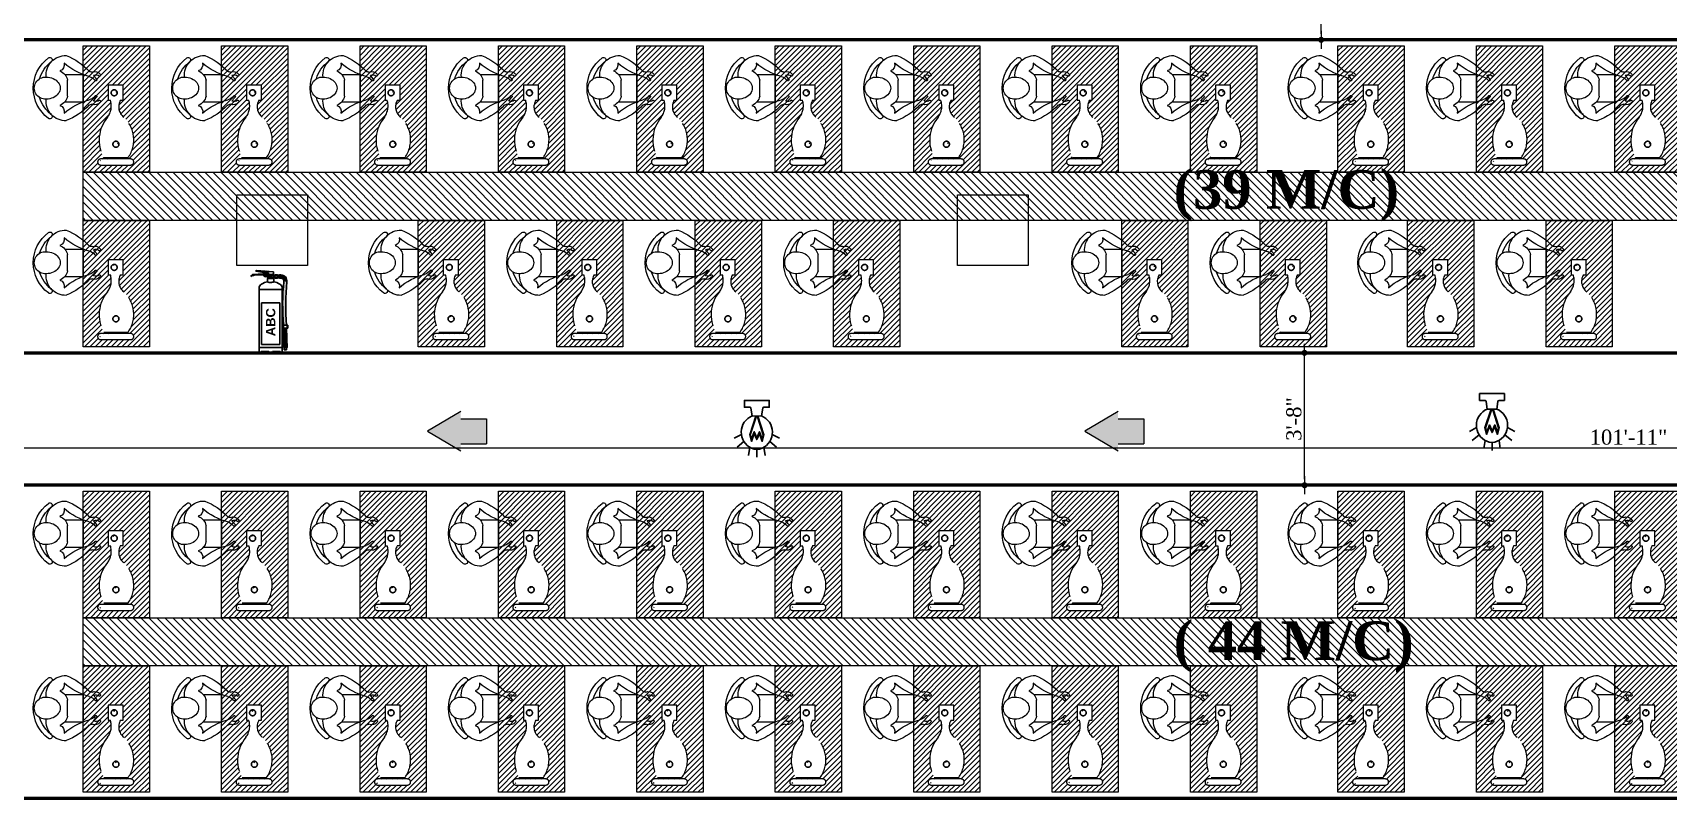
# Model space of a CAD drawing. Header units: inches. Extents: x -250485 to 735580, y -140410 to 288049.
# Drawn here: x 37189 to 37732, y 21250 to 21504 of the extents above; entities that cross this region are included whole.
import ezdxf

# ---------------------------------------------------------------- set-up
doc = ezdxf.new("R2010")
doc.units = ezdxf.units.IN
doc.header["$MEASUREMENT"] = 0
doc.header["$PDMODE"] = 35
doc.linetypes.add('ACAD_ISO02W100', pattern=[15, 12, -3])
doc.linetypes.add('DASHED', pattern=[0.75, 0.5, -0.25])
doc.layers.get('0').update_dxf_attribs({"lineweight": 0})
doc.layers.get('Defpoints').update_dxf_attribs({"lineweight": 0})
for name, color, linetype, lineweight in [('COLUMN-2', 102, 'Continuous', 0), ('Emergency Light', 251, 'Continuous', 15), ('evacuation plan', 162, 'Continuous', 13), ('FER', 11, 'ACAD_ISO02W100', 0), ('Layer1', 134, 'Continuous', 0), ('Machine', 222, 'Continuous', 0), ('MAN', 215, 'Continuous', 0), ('Road', 7, 'DASHED', 0), ('sheet', 7, 'Continuous', 15), ('Table', 244, 'Continuous', 0), ('wall', 7, 'Continuous', 0)]:
    doc.layers.add(name, color=color, linetype=linetype, lineweight=lineweight)
doc.layers.add('FIREACC', color=30, linetype='Continuous')
doc.layers.add('OUTSIDE', color=253, linetype='Continuous')
doc.styles.add('REG', font='times.ttf')
doc.styles.get("Standard").update_dxf_attribs({"font": 'arialbd.ttf', "height": 24})
doc.dimstyles.new('Dim-Pres', dxfattribs={"dimtxt": 5.5, "dimasz": 2, "dimexe": 1.5, "dimexo": 1.5, "dimgap": 1, "dimtad": 3, "dimdec": 0, "dimzin": 3, "dimdsep": 46, "dimlunit": 4, "dimtxsty": 'REG', "dimblk": 'point', "dimcen": 2, "dimclrd": 256, "dimclre": 256, "dimclrt": 7, "dimadec": 0, "dimazin": 0, "dimtfac": 0.75, "dimtdec": 0, "dimtmove": 1, "dimatfit": 3, "dimldrblk": 'point', "dimfxl": 0, "dimtolj": 1, "dimtzin": 0, "dimlwd": -1, "dimlwe": -1, "dimarcsym": 1})

# ---------------------------------------------------------------- blocks, each defined once
blk = doc.blocks.new('Z_MACH')
at = {"layer": 'FER'}
for points in [[(2.635598819775623, 8.976013348023118, -0.3807670118471236), (1.519595524458054, 14.63143317654339), (2.419751377858119, 14.63143317654339), (2.419751377858119, 19.59967319317456), (-2.58024862214188, 19.59967319317638), (-2.58024862214188, 14.59967319317456), (-1.830473658313167, 14.59967319317548, -0.2397909630943526), (-2.796096064032099, 8.976013348046761, 0.3111277403841698), (-4.076014254839719, -4.400326806825432), (4.07601425483881, -4.400326806823613, 0.3753429267155414)], [(-1.58024862214188, 17.09967319317548, -1), (0.4197513778581197, 17.09967319317548, -1)], [(1, 0, -1), (-1, 0, -1)], [(4.91975137785721, -4.900326806824523), (-5.080248622141879, -4.900326806824523, 1), (-5.080248622141879, -6.900326806824522), (4.919751377858119, -6.900326806824522, 1)]]:
    blk.add_lwpolyline(points, format="xyb", close=True, dxfattribs=at)
for centre in [(-0.5802486221418804, 17.09967319317548), (0, 0)]:
    blk.add_circle(centre, 1, dxfattribs=at)
blk = doc.blocks.new('A$C0A385B62')
at = {"layer": 'MAN'}
for p, q in [((12.80305191420848, 13.80214196451243), (5.246626955540705, 13.80214196451243)), ((5.246626955540705, 8.742395382917035), (5.246626955540705, 13.80214196451243)), ((12.80305191420848, 8.742395382917035), (12.80305191420848, 13.80214196451243)), ((6.784432283155183, 9.500194757591544), (11.265246586594, 9.500194757591544))]:
    blk.add_line(p, q, dxfattribs=at)
for centre, major_axis, ratio, start_param, end_param in [((6.291864998795062, 17.02653517760746), (1.330345823937488, -1.330345823937491), 0.9999999999977816, 3.011755567882602, 4.336791129735035), ((5.391966378050707, 18.34442382934912), (0.2134425236567027, 0.2134425236567026), 0.9999999999974256, -0.9903661476277168, 1.743844077507616), ((6.722268590692692, 17.28868438648033), (1.014736198392688, 1.014736198392687), 0.9999999999994011, 1.590736801762065, 2.798432656722235), ((12.65771249169847, 18.34442382934912), (0.2134425236567026, -0.2134425236567027), 0.9999999999974256, 1.397748576082175, 4.131958801217509), ((11.32741027905649, 17.28868438648033), (1.014736198392089, 1.014736198392089), 0.9999999999994885, -1.227636329928234, -0.0199404749671928), ((11.75781387095412, 17.02653517760746), (1.330345823936892, 1.33034582393689), 0.9999999999985387, -1.195198476144889, 0.1298370857076663), ((16.25948536622672, 2.738926605114556), (12.32887152460413, 12.32887152460411), 0.9999999999998435, 1.534760500018879, 1.981494527452173), ((-10.8353074302031, 19.75662907895139), (12.12609851486674, 12.12609851486672), 0.9999999999981142, -1.50016072850486, -1.035996806125609), ((3.521507891495275, 16.15331630651462), (0.7438983915993324, -0.7438983915993334), 0.999999999998362, 0.1201904508699337, 0.9031787789964641), ((3.039559556335007, 20.8822419551766), (3.420265618158865, 3.420265618158862), 0.9999999999710878, 4.442781796797042, 4.759624155095366), ((8.738014996295531, 14.61653963441176), (2.185140766254475, -2.18514076625448), 0.9999999999983836, 3.016096205032031, 3.635716174250643), ((6.683346309542682, 17.32390668227572), (0.2195165364007317, -0.2195165364007318), 0.9999999999550492, 6.040082380256673, 8.853084092341538), ((11.3663325602065, 17.32390668227572), (0.2195165364007318, 0.2195165364007317), 0.9999999999550492, 0.5716938684278416, 3.384695580512707), ((9.311663873453654, 14.61653963441176), (2.185140766254467, 2.185140766254466), 0.999999999996424, -0.4941235206615008, 0.1254964485580055), ((53.02784726960453, 68.45595026975613), (46.44218521651676, -46.44218521651679), 0.9999999991443549, 4.81195643080859, 4.835193538654237), ((28.88498629995229, 19.75662907895139), (12.12609851483914, 12.12609851483913), 0.9999999999973719, 2.606793132918306, 3.070957055299133), ((14.52817097825391, 16.15331630651462), (0.7438983915994333, 0.7438983915994326), 0.9999999999981568, 2.23841387459333, 3.021402202719569), ((1.823762386735323, 2.738926605114556), (12.32887152460242, 12.32887152460241), 0.9999999999992137, -0.4106982006575655, 0.0360358267760297), ((5.405420545281231, 8.934852985392807), (3.824465016098026, -3.824465016098032), 0.9999999999988436, 3.892703976422086, 5.607303683974293), ((7.560825747681518, 5.985419404034928), (2.545234036173748, 2.545234036173744), 0.9999999999964052, 1.002801220004055, 1.96460807070512), ((10.48885312206766, 5.985419404034928), (2.545234036164584, 2.545234036164582), 0.9999999999986894, -0.393811743911866, 0.5679951067929987), ((12.64425832446068, 8.934852985392807), (3.824465016096659, 3.824465016096656), 0.999999999998776, 3.823709888529261, 5.53207398434725), ((1.210265428893761, 4.563088716834045), (0.4857340215551655, -0.4857340215551659), 0.9999999999895796, 1.452985512981384, 4.552068611643997), ((9.063361561591591, 10.50550035794413), (6.477965783192783, -6.47796578319279), 0.9999999999952726, 4.573278415513708, 5.207423431160726), ((2.58651944003577, 6.861145151346589), (1.216868306365082, 1.21686830636508), 0.9999999999942101, -0.4917908428322868, 1.062111035292349), ((9.041623876484664, 3.602354411410942), (1.943723e-10, 3.839603214756363), 0.7931162535891396, 4.700072118899566, 7.865365617326588), ((9.02666349798892, 10.50551949737974), (6.477965783163669, -6.477965783163672), 0.9999999999950769, 5.787107780630661, 6.421252796283351), ((15.46315942971341, 6.861145151346589), (1.216868306364642, -1.216868306364644), 0.9999999999951636, 2.079481618297084, 3.63338349642168), ((16.87070936117016, 4.575413284820115), (0.4752786104991503, 0.4752786104991493), 0.9999999999965778, -1.432728837689081, 1.708863815900708), ((9.02666349798892, 10.50551949737974), (7.428523004162264, 7.428523004162253), 0.999999999999676, 3.004593134476285, 4.850456469487568), ((9.04147259880483, 3.328248395865101), (2.159226453879345, -2.159226453879349), 0.9999999999947417, 3.851468289501696, 7.142929779361948)]:
    blk.add_ellipse(centre, major_axis=major_axis, ratio=ratio, start_param=start_param, end_param=end_param, dxfattribs=at)
blk = doc.blocks.new('A$C75144F0B')
at = {"layer": 'Machine'}
h = blk.add_hatch(dxfattribs=at)
h.set_pattern_fill('ANSI31', scale=10, style=0)
h.set_pattern_definition([(45, (-249897.835708, 14135.27177869155), (-0.8838834764831842, 0.8838834764831844), [])])
h.paths.add_polyline_path([(-10.99996225777431, 41.9998558933512), (-10.99996225780341, 7.276000000000001e-12), (10.99996225777431, -7.276000000000001e-12), (10.99996225777431, 41.99985589334391)])
edge = h.paths.add_edge_path(flags=16)
edge.add_line((2.310356294392275, 28.90937547953535), (2.310356294392276, 23.94115250947612))
edge.add_line((2.310356294392276, 23.94115250947612), (1.410203529523911, 23.94115250947613))
edge.add_ellipse((5.143019113518594, 21.73994954412123), major_axis=(-3.064245965878247, 3.06424596587825), ratio=0.9999999999999996, start_angle=14.47258432045427, end_angle=97.8533147654493)
edge.add_ellipse((-4.4077995312534, 10.77337060669698), major_axis=(7.228978715013979, 7.228978715013976), ratio=0.9999999999999998, start_angle=279.9996067642371, end_angle=362.2926833374564, ccw=False)
edge.add_line((3.966613488556296, 4.909457826147889), (-4.185387050616043, 4.90945782614607))
edge.add_ellipse((6.162369177605172, 10.66871193945161), major_axis=(8.373919837815674, 8.37391983781567), ratio=0.9999999999999999, start_angle=94.96954621643971, end_angle=164.0990145078656, ccw=False)
edge.add_ellipse((-7.948604719648397, 22.0464157474947), major_axis=(-4.448357347748903, 4.448357347748906), ratio=0.9999999999999996, start_angle=188.288102217168, end_angle=242.2257346579422)
edge.add_line((-1.939854158769431, 23.90939263508016), (-2.689626550045633, 23.90939263507925))
edge.add_line((-2.689626550045633, 23.90939263507925), (-2.689626550045633, 28.90937547953717))
edge.add_line((-2.689626550045633, 28.90937547953717), (2.310356294392275, 28.90937547953535))
edge = h.paths.add_edge_path(flags=0)
edge.add_ellipse((-0.6896334122704694, 26.40938405730821), major_axis=(0.7071043550249762, 0.707104355024976), ratio=0.9999999999999992, start_angle=315, end_angle=494.9999999999999, ccw=False)
edge.add_ellipse((-0.6896334122704694, 26.40938405730821), major_axis=(-0.707104355024976, 0.7071043550249762), ratio=0.9999999999999988, start_angle=0, end_angle=360)
edge.add_ellipse((-0.6896334122704694, 26.40938405730821), major_axis=(0.7071043550249762, 0.707104355024976), ratio=0.9999999999999992, start_angle=135, end_angle=314.99999999999994, ccw=False)
edge.add_ellipse((-0.6896334122704694, 26.40938405730821), major_axis=(-0.707104355024976, 0.7071043550249762), ratio=0.9999999999999988, start_angle=0, end_angle=360)
edge.add_ellipse((-0.6896334122704694, 26.40938405730821), major_axis=(0.7071043550249762, 0.707104355024976), ratio=0.9999999999999992, start_angle=135, end_angle=314.99999999999994, ccw=False)
edge.add_ellipse((-0.6896334122704694, 26.40938405730821), major_axis=(-0.707104355024976, 0.7071043550249762), ratio=0.9999999999999988, start_angle=0, end_angle=360)
edge.add_ellipse((-0.6896334122704694, 26.40938405730821), major_axis=(0.7071043550249762, 0.707104355024976), ratio=0.9999999999999992, start_angle=135, end_angle=314.99999999999994, ccw=False)
edge.add_ellipse((-0.6896334122704694, 26.40938405730821), major_axis=(-0.707104355024976, 0.7071043550249762), ratio=0.9999999999999988, start_angle=0, end_angle=360)
edge.add_ellipse((-0.6896334122704694, 26.40938405730821), major_axis=(0.7071043550249762, 0.707104355024976), ratio=0.9999999999999992, start_angle=135, end_angle=314.99999999999994, ccw=False)
edge.add_ellipse((-0.6896334122704694, 26.40938405730821), major_axis=(-0.707104355024976, 0.7071043550249762), ratio=0.9999999999999988, start_angle=0, end_angle=360)
edge.add_ellipse((-0.6896334122704694, 26.40938405730821), major_axis=(0.7071043550249762, 0.707104355024976), ratio=0.9999999999999992, start_angle=135, end_angle=314.99999999999994, ccw=False)
edge.add_ellipse((-0.6896334122704694, 26.40938405730821), major_axis=(-0.707104355024976, 0.7071043550249762), ratio=0.9999999999999988, start_angle=0, end_angle=360)
edge.add_ellipse((-0.6896334122704694, 26.40938405730821), major_axis=(0.7071043550249762, 0.707104355024976), ratio=0.9999999999999992, start_angle=315, end_angle=494.9999999999999, ccw=False)
edge.add_ellipse((-0.6896334122704694, 26.40938405730821), major_axis=(-0.707104355024976, 0.7071043550249762), ratio=0.9999999999999988, start_angle=0, end_angle=360)
edge.add_ellipse((-0.6896334122704694, 26.40938405730821), major_axis=(0.7071043550249762, 0.707104355024976), ratio=0.9999999999999992, start_angle=315, end_angle=494.9999999999999, ccw=False)
edge.add_ellipse((-0.6896334122704694, 26.40938405730821), major_axis=(-0.707104355024976, 0.7071043550249762), ratio=0.9999999999999988, start_angle=0, end_angle=360)
edge.add_ellipse((-0.6896334122704694, 26.40938405730821), major_axis=(0.7071043550249762, 0.707104355024976), ratio=0.9999999999999992, start_angle=315, end_angle=494.9999999999999, ccw=False)
edge.add_ellipse((-0.6896334122704694, 26.40938405730821), major_axis=(-0.707104355024976, 0.7071043550249762), ratio=0.9999999999999988, start_angle=0, end_angle=360)
edge.add_ellipse((-0.6896334122704694, 26.40938405730821), major_axis=(0.7071043550249762, 0.707104355024976), ratio=0.9999999999999992, start_angle=315, end_angle=494.9999999999999, ccw=False)
edge.add_ellipse((-0.6896334122704694, 26.40938405730821), major_axis=(-0.707104355024976, 0.7071043550249762), ratio=0.9999999999999988, start_angle=0, end_angle=360)
edge.add_ellipse((-0.6896334122704694, 26.40938405730821), major_axis=(0.7071043550249762, 0.707104355024976), ratio=0.9999999999999992, start_angle=315, end_angle=494.9999999999999, ccw=False)
edge.add_ellipse((-0.6896334122704694, 26.40938405730821), major_axis=(-0.707104355024976, 0.7071043550249762), ratio=0.9999999999999988, start_angle=0, end_angle=360)
edge = h.paths.add_edge_path(flags=0)
edge.add_ellipse((-0.1093867810268421, 9.309769534971565), major_axis=(0.7071043550249762, 0.707104355024976), ratio=0.9999999999999992, start_angle=315, end_angle=494.9999999999999, ccw=False)
edge.add_ellipse((-0.1093867810268421, 9.309769534971565), major_axis=(-0.707104355024976, 0.7071043550249762), ratio=0.9999999999999988, start_angle=0, end_angle=360)
edge.add_ellipse((-0.1093867810268421, 9.309769534971565), major_axis=(0.7071043550249762, 0.707104355024976), ratio=0.9999999999999992, start_angle=135, end_angle=314.99999999999994, ccw=False)
edge.add_ellipse((-0.1093867810268421, 9.309769534971565), major_axis=(-0.707104355024976, 0.7071043550249762), ratio=0.9999999999999988, start_angle=0, end_angle=360)
edge.add_ellipse((-0.1093867810268421, 9.309769534971565), major_axis=(0.7071043550249762, 0.707104355024976), ratio=0.9999999999999992, start_angle=135, end_angle=314.99999999999994, ccw=False)
edge.add_ellipse((-0.1093867810268421, 9.309769534971565), major_axis=(-0.707104355024976, 0.7071043550249762), ratio=0.9999999999999988, start_angle=0, end_angle=360)
edge.add_ellipse((-0.1093867810268421, 9.309769534971565), major_axis=(0.7071043550249762, 0.707104355024976), ratio=0.9999999999999992, start_angle=135, end_angle=314.99999999999994, ccw=False)
edge.add_ellipse((-0.1093867810268421, 9.309769534971565), major_axis=(-0.707104355024976, 0.7071043550249762), ratio=0.9999999999999988, start_angle=0, end_angle=360)
edge.add_ellipse((-0.1093867810268421, 9.309769534971565), major_axis=(0.7071043550249762, 0.707104355024976), ratio=0.9999999999999992, start_angle=135, end_angle=314.99999999999994, ccw=False)
edge.add_ellipse((-0.1093867810268421, 9.309769534971565), major_axis=(-0.707104355024976, 0.7071043550249762), ratio=0.9999999999999988, start_angle=0, end_angle=360)
edge.add_ellipse((-0.1093867810268421, 9.309769534971565), major_axis=(0.7071043550249762, 0.707104355024976), ratio=0.9999999999999992, start_angle=135, end_angle=314.99999999999994, ccw=False)
edge.add_ellipse((-0.1093867810268421, 9.309769534971565), major_axis=(-0.707104355024976, 0.7071043550249762), ratio=0.9999999999999988, start_angle=0, end_angle=360)
edge.add_ellipse((-0.1093867810268421, 9.309769534971565), major_axis=(0.7071043550249762, 0.707104355024976), ratio=0.9999999999999992, start_angle=315, end_angle=494.9999999999999, ccw=False)
edge.add_ellipse((-0.1093867810268421, 9.309769534971565), major_axis=(-0.707104355024976, 0.7071043550249762), ratio=0.9999999999999988, start_angle=0, end_angle=360)
edge.add_ellipse((-0.1093867810268421, 9.309769534971565), major_axis=(0.7071043550249762, 0.707104355024976), ratio=0.9999999999999992, start_angle=315, end_angle=494.9999999999999, ccw=False)
edge.add_ellipse((-0.1093867810268421, 9.309769534971565), major_axis=(-0.707104355024976, 0.7071043550249762), ratio=0.9999999999999988, start_angle=0, end_angle=360)
edge.add_ellipse((-0.1093867810268421, 9.309769534971565), major_axis=(0.7071043550249762, 0.707104355024976), ratio=0.9999999999999992, start_angle=315, end_angle=494.9999999999999, ccw=False)
edge.add_ellipse((-0.1093867810268421, 9.309769534971565), major_axis=(-0.707104355024976, 0.7071043550249762), ratio=0.9999999999999988, start_angle=0, end_angle=360)
edge.add_ellipse((-0.1093867810268421, 9.309769534971565), major_axis=(0.7071043550249762, 0.707104355024976), ratio=0.9999999999999992, start_angle=315, end_angle=494.9999999999999, ccw=False)
edge.add_ellipse((-0.1093867810268421, 9.309769534971565), major_axis=(-0.707104355024976, 0.7071043550249762), ratio=0.9999999999999988, start_angle=0, end_angle=360)
edge.add_ellipse((-0.1093867810268421, 9.309769534971565), major_axis=(0.7071043550249762, 0.707104355024976), ratio=0.9999999999999992, start_angle=315, end_angle=494.9999999999999, ccw=False)
edge.add_ellipse((-0.1093867810268421, 9.309769534971565), major_axis=(-0.707104355024976, 0.7071043550249762), ratio=0.9999999999999988, start_angle=0, end_angle=360)
edge = h.paths.add_edge_path(flags=16)
edge.add_ellipse((4.810347716610776, 3.409462972810154), major_axis=(0.707104355024976, 0.7071043550249759), ratio=0.9999999999999998, start_angle=225.0000000000261, end_angle=405.00000000002603, ccw=False)
edge.add_line((4.810347716604446, 2.409466403918926), (-5.555642120173567, 2.409466403918941))
edge.add_ellipse((-5.189617972264586, 3.409462972810154), major_axis=(-0.707104355024976, 0.7071043550249762), ratio=0.9999999999999988, start_angle=-45.000000000000114, end_angle=135, ccw=False)
edge.add_line((-5.189617972257788, 4.409459541701377), (5.176371864519468, 4.409459541701373))
at = {"layer": 'Machine', "color": 7}
blk.add_lwpolyline([(10.99996225777431, -7.276000000000001e-12), (-10.99996225780341, 7.276000000000001e-12), (-10.99996225777431, 41.9998558933512), (10.99996225777431, 41.99985589334391)], close=True, dxfattribs=at)
at = {"layer": 'FER', "color": 7, "xscale": 0.9999965688875818, "yscale": 0.9999965688912196, "zscale": 0.9999965688893389}
blk.add_blockref('Z_MACH', (-0.1093867810268421, 9.309769534971565), dxfattribs=at)
at = {"layer": 'wall', "color": 7, "xscale": -1.199999999999999, "yscale": 1.199999999999999, "zscale": 1.199999999999999, "rotation": 270}
blk.add_blockref('A$C0A385B62', (-27.5625326151785, 17.10684351189957), dxfattribs=at)
blk = doc.blocks.new('hfev')
at = {"layer": 'evacuation plan'}
h = blk.add_hatch(color=60, dxfattribs=at)
h.dxf.hatch_style = 1
h.paths.add_polyline_path([(40299.06013279775, 13041.13714451433), (40287.1843532685, 13021.1588123658), (40310.935912327, 13021.1588123658)])
h.paths.add_polyline_path([(40306.54383744636, 13021.1588123658), (40291.57642814914, 13021.1588123658), (40291.57642814914, 13005.53081568079), (40306.54383744636, 13005.53081568079)])
at = {"layer": 'evacuation plan', "color": 9, "true_color": 0xafd9aa}
for p, q in [((40287.1843532685, 13021.1588123658), (40299.06013279775, 13041.13714451433)), ((40299.06013279775, 13041.13714451433), (40310.935912327, 13021.1588123658)), ((40291.57642814914, 13021.1588123658), (40291.57642814914, 13005.53081568079)), ((40306.54383744636, 13021.1588123658), (40306.54383744636, 13005.53081568079)), ((40291.57642814914, 13005.53081568079), (40306.54383744636, 13005.53081568079))]:
    blk.add_line(p, q, dxfattribs=at)
blk = doc.blocks.new('A$C16DB04AD')
at = {"layer": 'Emergency Light', "color": 154, "lineweight": 30}
for p, q in [((-6.537825528983376, -14.3932823043433), (-9.586205916086328, -15.97797261748929)), ((-5.430884954985231, -17.39914926863275), (-8.325307155027986, -19.7678718053503)), ((-2.947855078673456, -19.77826723671751), (-3.460393636632944, -23.21708098362433)), ((-2.91038304567337e-11, -20.70360844238894), (-2.91038304567337e-11, -24)), ((2.9478550786298, -19.77826723671751), (3.460393636589288, -23.21708098362433)), ((5.430884954927024, -17.39914926863275), (8.32530715498433, -19.7678718053503)), ((6.53782552893972, -14.3932823043433), (9.58620591602812, -15.97797261748929))]:
    blk.add_line(p, q, dxfattribs=at)
blk.add_lwpolyline([(-1.99680266190262, -6.567560826137196), (-2.489697232274921, -3.279178763215896, 0.3712780056704896), (-2.944603238065611, -2.887376694125123), (-5.249217542688712, -2.887376694125123), (-5.249217542688712, 0), (5.249217542688712, 0), (5.249217542688712, -2.887376694125123), (2.944603238065611, -2.887376694125123, 0.3712780056704896), (2.489697232274921, -3.279178763215896), (1.99680266190262, -6.567560826137196)], format="xyb", dxfattribs=at)
at = {"layer": 'Emergency Light', "color": 1, "lineweight": 30}
blk.add_lwpolyline([(-0.4329040910961339, -6.573705076996703), (-3.010552231469774, -14.48153607931454), (-2.28318827264593, -17.27446631714702), (-1.096346872873255, -13.9076215242967), (0, -16.50271311466349), (1.096346872873255, -13.9076215242967), (2.283188272660482, -17.27446631714702), (3.010552231469774, -14.48153607931454), (0.4273372012394248, -6.573705076996703)], dxfattribs=at)
at = {"layer": 'Emergency Light', "color": 154, "lineweight": 30}
blk.add_lwpolyline([(-2.021739374991739, -6.577722929127049), (1.99680266190262, -6.567560826137196)], dxfattribs=at)
at = {"layer": 'Emergency Light', "color": 1, "lineweight": 30}
blk.add_lwpolyline([(0.4273372012394248, -7.282025628781412, 0.6903614861504281), (-0.4329040910961339, -7.282025628781412), (-2.747414040059084, -14.4957025636686), (-2.247088542950223, -16.41685110662365), (-1.117494048405206, -13.21240496687824), (0, -15.85755266516935), (1.117494048405206, -13.21240496687824), (2.247088542950223, -16.41685110662365), (2.747414040073636, -14.4957025636686), (0.4273372012394248, -7.282025628781412)], format="xyb", dxfattribs=at)
at = {"layer": 'Emergency Light', "color": 154, "lineweight": 30}
for centre, radius, start, end in [((0.7757337109651417, -13.40674541570479), 7.379797001880024, 112.0671366794404, 245.9766584055333), ((-0.7757337109651417, -13.40674541570479), 7.379797001880024, 294.0233415944667, 67.93286331978692), ((-2.91038304567337e-11, -15.96131014602724), 4.742298296318141, 241.9689034068913, 298.0310965931087)]:
    blk.add_arc(centre, radius, start, end, dxfattribs=at)
blk = doc.blocks.new('*U196')
at = {"layer": 'OUTSIDE', "linetype": 'Continuous'}
for points in [[(-100.1206953372707, 481.7628959296997), (-104.2268043597201, 460.2083003522725), (-78.87537294127681, 477.6231871184652)], [(-78.87537294127681, 477.6231871184652), (-104.2268043597201, 460.2083003522725), (-84.3459288340114, 462.3879306721428)], [(-84.3459288340114, 462.3879306721428), (-104.2268043597201, 460.2083003522725), (-76.57034182775351, 321.2396900399291)], [(-104.2268043597201, 460.2083003522725), (-96.56989949402782, 320.1477179046095), (-76.57034182775351, 321.2396900399291)], [(-85.32244999257654, 497.9639038159056), (-100.1206953372707, 481.7628959296997), (-46.58240458666305, 485.7524235246261)], [(-46.58240458666305, 485.7524235246261), (-100.1206953372707, 481.7628959296997), (-63.99665396971764, 484.0000000000001)], [(-63.99665396971764, 484.0000000000001), (-100.1206953372707, 481.7628959296997), (-78.87537294127681, 477.6231871184652)], [(-64.2268043597207, 504.0000000000002), (-85.32244999257654, 497.9639038159056), (-52.38917803358263, 503.4320951673892)], [(-52.38917803358263, 503.4320951673892), (-85.32244999257654, 497.9639038159056), (-46.5824045866631, 502.2475764753741)], [(-43.17033814828281, 502.2475764753741), (-85.32244999257654, 497.9639038159056), (-43.17033814828284, 485.7524235246261)], [(-85.32244999257654, 497.9639038159056), (-43.17033814828281, 502.2475764753741), (-46.5824045866631, 502.2475764753741)], [(-85.32244999257654, 497.9639038159056), (-46.58240458666305, 485.7524235246261), (-43.17033814828284, 485.7524235246261)], [(-52.38917803358263, 503.4320951673892), (-58.28826156381679, 504.0000000000002), (-64.2268043597207, 504.0000000000002)], [(-46.58240458666305, 485.7524235246261), (-63.99665396971764, 484.0000000000001), (-52.38917803358237, 484.5679048326111)], [(-52.38917803358237, 484.5679048326111), (-63.99665396971764, 484.0000000000001), (-58.28826156381629, 484.0000000000001)], [(-96.56989949402782, 320.1477179046095), (-102.4190117199102, 179.9999999999999), (-82.45553887509163, 180.0000000000001)], [(-76.57034182775351, 321.2396900399291), (-96.56989949402782, 320.1477179046095), (-82.45553887509163, 180.0000000000001)], [(-102.8155253513701, 110.9931713836371), (-104.2268043597216, 61.99999999999989), (-84.21464371495358, 61.9999999999996)], [(-82.00619228560907, 159.9999999999999), (-102.8155253513701, 110.9931713836371), (-82.81042058501453, 110.993239492646)], [(-102.0072558220318, 160.0000000000015), (-102.8155253513701, 110.9931713836371), (-82.00619228560907, 159.9999999999999)], [(-82.81042058501453, 110.993239492646), (-102.8155253513701, 110.9931713836371), (-84.21464371495358, 61.9999999999996)]]:
    blk.add_solid(points, dxfattribs=at)
blk = doc.blocks.new('*U195')
at = {"layer": 'OUTSIDE', "linetype": 'Continuous'}
for points in [[(-0.01933780452461054, 488.2986923115643), (-0.6676855718015552, 487.22540144927), (0.8515238589932892, 485.5167181619744)], [(-0.6676855718015552, 487.22540144927), (-0.2930877463059368, 486.0287458716072), (0.8515238589932892, 485.5167181619744)], [(0.3705905884929734, 499.8847790795911), (-0.01933780452461054, 488.2986923115643), (0.8515238589932892, 485.5167181619744)], [(0.8016827369949056, 499.8863108925835), (0.3705905884929734, 499.8847790795911), (0.8515238589932892, 485.5167181619744)], [(0.8515238589933176, 499.8864879945756), (0.8016827369949056, 499.8863108925835), (0.8515238589932892, 485.5167181619744)], [(1.232774885496724, 499.887842705576), (0.8515238589932892, 499.8864879945755), (1.705030789482493, 488.3048195635341)], [(0.8515238589932892, 499.8864879945755), (0.8515238589932893, 485.5167181619744), (1.705030789482493, 488.3048195635341)], [(1.705030789482493, 488.3048195635341), (0.8515238589932893, 485.5167181619744), (2.361092402477108, 487.2353573389602)], [(2.361092402477108, 487.2353573389602), (0.8515238589932893, 485.5167181619744), (1.993833588939787, 486.0356543533363)]]:
    blk.add_solid(points, dxfattribs=at)
blk = doc.blocks.new('ABC')
at = {"layer": 'FIREACC', "color": 11}
for p, q in [((-39154.19204668295, 31706.62705909893), (-39205.39162367093, 31703.89894118438)), ((-39153.33766387971, 31701.06069362111), (-39199.99731500426, 31699.52258059529)), ((-39151.59330838572, 31714.07389078449), (-39192.83654238311, 31719.86328388503)), ((-39100.52578184658, 31717.15782071524), (-39188.55683564542, 31723.56248788581)), ((-39133.80194438846, 31707.71352517192), (-39153.75372855439, 31706.65041443913)), ((-39127.25061941716, 31701.92064053296), (-39152.87694111628, 31701.07588112609)), ((-39135.74667292433, 31711.84946769456), (-39151.10331809489, 31714.00510989283)), ((-39133.68662152249, 31709.2986182217), (-39133.90656208075, 31706.27557290161)), ((-39099.49999776351, 31681.99999923831), (-39131.49999776351, 31681.99999923831)), ((-39131.49999776351, 31681.99999923831), (-39131.49999776351, 31665.99999923831)), ((-39126.79038690428, 31703.95205118143), (-39131.38394007014, 31703.70488870714)), ((-39100.2999977635, 31685.19999923831), (-39130.69999776351, 31685.19999923831)), ((-39130.69999776351, 31683.59999923831), (-39130.69999776351, 31681.99999923831)), ((-39100.2999977635, 31683.59999923831), (-39130.69999776351, 31683.59999923831)), ((-39129.36409206852, 31697.77945797917), (-39129.36409206853, 31701.19999923831)), ((-39129.36409206853, 31701.19999923831), (-39127.49562114671, 31701.19999923831)), ((-39129.36409206851, 31685.19999923829), (-39129.36409206852, 31697.07160677174)), ((-39127.03093799377, 31701.19999923831), (-39101.63590345851, 31701.19999923831)), ((-39105.90631603972, 31702.62424525912), (-39126.78989665373, 31701.93582803794)), ((-39105.9199006103, 31705.07501653001), (-39126.3459453066, 31703.97596497561)), ((-39106.03591806874, 31703.4803764256), (-39105.9199006103, 31705.07501653001)), ((-39102.22970825036, 31701.23949925229), (-39101.80010336092, 31707.14434491057)), ((-39100.52578184658, 31717.15782071524), (-39101.6867873204, 31701.19999923831)), ((-39101.63590345851, 31685.19999923831), (-39101.63590345851, 31701.19999923831)), ((-39100.2999977635, 31683.59999923831), (-39100.2999977635, 31681.99999923831)), ((-39099.49999776351, 31681.99999923831), (-39099.49999776351, 31665.99999923831)), ((-39175.49999776351, 31633.63535397852), (-39175.49999776351, 31300.61219740356)), ((-39055.49999776351, 31633.63535397852), (-39055.49999776351, 31300.61219740356)), ((-39128.75905149752, 31305.56047166483), (-39163.58056194439, 31305.56047166483)), ((-39102.24094402949, 31305.56047166483), (-39066.54083429548, 31305.56047166483))]:
    blk.add_line(p, q, dxfattribs=at)
for centre, radius in [((-39115.49999776351, 31693.19999923831), 8), ((-39115.49999776351, 31693.19999923831), 7.106572239385105), ((-39104.08230125732, 31703.33824174794), 0.8183474088935362)]:
    blk.add_circle(centre, radius, dxfattribs=at)
for centre, radius, start, end in [((-39201.91634147874, 31687.65097629961), 16.61547318652746, 102.0730947543689, 158.0786530559907), ((-39195.23302483872, 31655.61933604848), 44.16099345032107, 96.1933851022913, 120.0253941634977), ((-39188.84708701387, 31719.57303251658), 4, 85.83879822598405, 175.8387982264182), ((-39136.08029474403, 31709.47276904277), 2.4, 355.8387982264182, 82.00948928665606), ((-39131.51288885922, 31706.10142208053), 2.4, 175.8387982264182, 273.0799086225262), ((-39130.69999776351, 31684.39999923831), 0.8, 90, 270), ((-39104.08230125732, 31703.33824174794), 1.958780465609198, 175.8387982264182, 355.8387982264182), ((-39100.2999977635, 31684.39999923831), 0.8, 270, 90), ((-39149.40305505631, 31630.6111380338), 26.27158732819595, 119.5310539367202, 173.3898249423017), ((-39115.00431215687, 31581.13651165689), 86.4518314908062, 100.9999314663238, 123.2079516583439), ((-39115.99568337014, 31581.13651165689), 86.4518314908062, 56.7920483416561, 79.00006853367618), ((-39081.59694047071, 31630.6111380338), 26.27158732819595, 6.610175057698353, 60.46894606327978), ((-39171.32065762873, 31302.30766942699), 4.510156243896425, 202.0813790075031, 252.7663303763403), ((-39172.8753083378, 31302.41838571994), 4.445897769216369, 276.3773104451917, 340.9867885308898), ((-39160.01138328415, 31298.31903500475), 9.057213808747582, 135.2683196029056, 162.981042479239), ((-39164.01986158796, 31301.84476212091), 3.741588110906651, 83.25735356914021, 130.4173600919357), ((-39128.35648090833, 31298.78422512367), 6.788194182984941, 39.64174419386384, 93.39989353926579), ((-39115.84060730711, 31305.73914202869), 7.746634494490161, 199.8005553778552, 272.5200340672729), ((-39115.15938821991, 31305.73914202869), 7.746634494490161, 267.4799659327271, 340.1994446221448), ((-39102.64351461869, 31298.78422512367), 6.788194182984941, 86.60010646156651, 140.3582558061362), ((-39066.98013393905, 31301.84476212091), 3.741588110906651, 49.58263990806434, 96.74264643085979), ((-39070.98861224287, 31298.31903500475), 9.057213808747582, 17.018957520761, 44.7316803970944), ((-39058.12468718922, 31302.41838571994), 4.445897769216369, 199.0132114691102, 263.6226895548083), ((-39059.67933789828, 31302.30766942699), 4.510156243896425, 287.2336696236597, 337.9186209924969)]:
    blk.add_arc(centre, radius, start, end, dxfattribs=at)
at = {"layer": 'OUTSIDE', "color": 11}
for p, q in [((-39125.07811603921, 31706.35922440747), (-39126.91364298496, 31706.35922440747)), ((-39126.91364298496, 31705.67390555312), (-39125.07811603921, 31705.67390555312)), ((-39118.39181442143, 31695.00113498025), (-39120.29253031546, 31696.18497466893)), ((-39116.16978314581, 31689.43836007474), (-39118.23630685492, 31699.75865623116)), ((-39115.80499858471, 31697.91027340277), (-39116.1828033079, 31688.64385488913)), ((-39115.80499858471, 31697.91027340277), (-39115.46012486591, 31697.90904795237)), ((-39115.80499858471, 31697.91027340277), (-39115.46012486591, 31697.90904795237)), ((-39115.11525114711, 31697.90782250198), (-39115.46012486591, 31697.90904795237)), ((-39115.11525114711, 31697.90782250198), (-39114.80330843269, 31688.63895308756)), ((-39114.8302123812, 31689.43836007474), (-39112.76368867209, 31699.75865623116)), ((-39112.60818110558, 31695.00113498025), (-39110.70746521156, 31696.18497466893)), ((-39101.6867873204, 31701.19999923831), (-39102.22970825036, 31701.23949925229)), ((-39096.28250815769, 31699.4765599996), (-39101.63590345851, 31699.4765599996)), ((-39096.28250815769, 31695.46109384596), (-39101.63590345851, 31695.46109384596)), ((-39096.28250815769, 31690.93890463065), (-39101.63590345851, 31690.93890463065)), ((-39096.28250815769, 31686.92343847701), (-39101.63590345851, 31686.92343847701)), ((-39096.28250815769, 31699.4765599996), (-39096.28250815769, 31686.92343847701)), ((-39080.39707517143, 31698.87539422942), (-39091.96413105998, 31698.87539422942)), ((-39080.28250815769, 31697.7504390045), (-39091.96413105998, 31697.7504390045)), ((-39080.28250815769, 31688.64955947212), (-39091.96413105998, 31688.64955947212)), ((-39080.39707517143, 31687.5246042472), (-39091.96413105998, 31687.5246042472)), ((-39080.28250815769, 31701.19999923831), (-39091.66997563591, 31701.19999923831)), ((-39080.28250815769, 31685.19999923831), (-39091.66997563591, 31685.19999923831)), ((-39080.28250815769, 31701.19999923831), (-39080.28250815769, 31685.19999923831)), ((-39080.21129125111, 31686.60193805801), (-39077.55285500699, 31686.60193805801)), ((-39063.43733518854, 31685.19999923831), (-39068.18816942526, 31685.19999923831)), ((-39055.49999776351, 31625.99999923831), (-39175.49999776351, 31625.99999923831)), ((-39055.49999776351, 31325.99999923831), (-39175.49999776351, 31325.99999923831)), ((-39058.34311677516, 31297.99999923831), (-39172.65687875186, 31297.99999923831))]:
    blk.add_line(p, q, dxfattribs=at)
at = {"layer": 'OUTSIDE', "color": 1}
for p, q in [((-39080.21129125111, 31699.79806041861), (-39077.55285500699, 31699.79806041861)), ((-39063.43733518854, 31701.19999923831), (-39068.18816942526, 31701.19999923831)), ((-39163.49999776351, 31341.83166190606), (-39163.49999776351, 31557.83166190606)), ((-39163.49999776351, 31557.83166190606), (-39067.49999776351, 31557.83166190606)), ((-39067.49999776351, 31557.83166190606), (-39067.49999776351, 31341.83166190606)), ((-39055.49999776351, 31441.99999923831), (-39027.49999776351, 31441.99999923831)), ((-39049.50277595613, 31441.99999923831), (-39049.50277595613, 31425.99999923831)), ((-39029.57572400343, 31441.99999923831), (-39029.57572400343, 31425.99999923831)), ((-39027.49999776351, 31441.99999923831), (-39027.49999776351, 31425.99999923831)), ((-39055.49999776351, 31425.99999923831), (-39027.49999776351, 31425.99999923831)), ((-39049.03733518854, 31347.59999923831), (-39049.03733518854, 31345.99999923831)), ((-39049.03733518854, 31347.59999923831), (-39029.83733518854, 31347.59999923831)), ((-39048.55432335446, 31345.99999923831), (-39049.03733518854, 31345.99999923831)), ((-39049.03733518854, 31345.99999923831), (-39049.03733518854, 31328.03787390718)), ((-39048.55432335446, 31345.90454361033), (-39048.55432335446, 31328.03787390718)), ((-39043.31449978267, 31345.99999923831), (-39045.71449978267, 31345.99999923831)), ((-39045.71449978267, 31345.90454361033), (-39045.71449978267, 31328.03787390718)), ((-39043.31449978267, 31345.90454361033), (-39043.31449978267, 31328.03787390718)), ((-39040.63733518853, 31325.99999923831), (-39040.63733518853, 31345.99999923831)), ((-39040.63733518853, 31325.99999923831), (-39040.63733518853, 31345.99999923831)), ((-39040.63733518853, 31345.99999923831), (-39038.23733518853, 31345.99999923831)), ((-39038.23733518853, 31325.99999923831), (-39038.23733518853, 31345.99999923831)), ((-39035.5601705944, 31345.99999923831), (-39033.1601705944, 31345.99999923831)), ((-39035.5601705944, 31345.90454361033), (-39035.5601705944, 31328.03787390718)), ((-39033.1601705944, 31345.90454361033), (-39033.1601705944, 31328.03787390718)), ((-39030.32034702261, 31345.99999923831), (-39029.83733518854, 31345.99999923831)), ((-39030.32034702261, 31345.90454361033), (-39030.32034702261, 31328.03787390718)), ((-39029.83733518854, 31347.59999923831), (-39029.83733518854, 31345.99999923831)), ((-39029.83733518854, 31345.99999923831), (-39029.83733518854, 31328.03787390718)), ((-39067.49999776351, 31341.83166190606), (-39163.49999776351, 31341.83166190606)), ((-39047.43733518854, 31325.99999923831), (-39031.43733518854, 31325.99999923831)), ((-39046.23589596288, 31324.95759741132), (-39046.23589596288, 31325.99999923831)), ((-39032.6387744142, 31324.95759741132), (-39046.23589596288, 31324.95759741132)), ((-39045.72192282641, 31324.95759741132), (-39045.72192282641, 31313.99999923831)), ((-39033.15274755066, 31324.14891093996), (-39045.72192282641, 31324.14891093996)), ((-39045.72192282641, 31313.99999923831), (-39033.15274755066, 31313.99999923831)), ((-39033.15274755066, 31324.95759741132), (-39033.15274755066, 31313.99999923831)), ((-39032.6387744142, 31324.95759741132), (-39032.6387744142, 31325.99999923831))]:
    blk.add_line(p, q, dxfattribs=at)
at = {"layer": 'OUTSIDE', "color": 11}
for centre, radius, start, end in [((-39140.20968787685, 31705.92446233152), 14.00000000000002, 1.779574111614461, 358.9745276856144), ((-39140.20968787685, 31705.92446233152), 13.56348201375549, 1.836866051761991, 358.9415208775528), ((-39126.91364298496, 31706.01656498029), 0.3426594271722024, 90, 270), ((-39125.07811603921, 31706.01656498029), 0.3426594271722024, 270, 90), ((-39115.49999776351, 31693.19999923831), 5.646100121581375, 115.6307568330536, 148.083746106334), ((-39115.49999776351, 31693.19999923831), 3.406859777564114, 125.5002848650492, 148.083746106334), ((-39115.49663495692, 31687.63415561575), 1.220786479507285, 124.1991240133483, 55.39369598900733), ((-39115.49999776351, 31693.19999923831), 3.406859777564114, 31.91625389366603, 54.49971513495079), ((-39115.49999776351, 31693.19999923831), 5.646100121581375, 31.91625389366603, 64.36924316694646), ((-39091.51548629448, 31693.75242791676), 7.44917348074163, 91.18834954247889, 129.7873234350234), ((-39091.51548629448, 31692.64757055986), 7.449173480741412, 230.2126765649766, 268.8116504575211), ((-39089.6000277299, 31693.19999923831), 5.127912501300102, 117.45336272377, 242.5466372762301), ((-39091.89544105298, 31700.85419749495), 1.97999512139738, 181.0473647480879, 268.0118954183694), ((-39091.89544105298, 31685.54580098166), 1.97999512139738, 91.98810458163064, 178.9526352519122), ((-39066.23533879148, 31730.22266944483), 45.06500171984693, 255.4551605128194, 267.5163875206698), ((-39063.52483632067, 31668.98875281839), 32.21136526713467, 354.9737380662306, 89.84435767661657), ((-39063.52939534454, 31668.97774636115), 16.22251409254758, 356.2273493750603, 89.6748539295784), ((-39118.01240389479, 31687.91048400103), 25.72906004705709, 238.384496914244, 275.6037811539796), ((-39113.42881285848, 31689.82073157077), 27.59418740975647, 265.6954026968052, 300.3163192341918), ((-37883.35792403253, 31547.15804894139), 1170.230801470604, 174.0772933995791, 185.1556076093057)]:
    blk.add_arc(centre, radius, start, end, dxfattribs=at)
at = {"layer": 'OUTSIDE', "color": 1}
for centre, radius, start, end in [((-39066.23533879148, 31656.17732903178), 45.06500171984693, 92.48361247933018, 104.5448394871806), ((-37872.16963396689, 31546.59951943149), 1165.417478546644, 174.111323128172, 185.1493879122908), ((-35847.08952769632, 31458.9406632985), 3202.29372509093, 180.5893882551241, 181.9925205818197), ((-35847.08952769632, 31458.9406632985), 3186.29372509093, 180.5923479784195, 182.0025301060141), ((-39046.13728077352, 31328.66775586244), 2.967670279460564, 192.254120911816, 244.0190433603399), ((-39045.65426893945, 31328.66775586244), 2.967670279460564, 192.254120911816, 244.0190433603399), ((-39042.81444536767, 31328.66775586244), 2.967670279460564, 192.254120911816, 244.0190433603399), ((-39040.41444536766, 31328.66775586244), 2.967670279460564, 192.254120911816, 244.0190433603399), ((-39038.46022500941, 31328.66775586244), 2.967670279460564, 295.9809566396602, 347.745879088184), ((-39036.06022500941, 31328.66775586244), 2.967670279460564, 295.9809566396602, 347.745879088184), ((-39033.22040143763, 31328.66775586244), 2.967670279460564, 295.9809566396602, 347.745879088184), ((-39032.73738960355, 31328.66775586244), 2.967670279460564, 295.9809566396602, 347.745879088184)]:
    blk.add_arc(centre, radius, start, end, dxfattribs=at)
at = {"layer": 'OUTSIDE', "color": 11, "linetype": 'Continuous', "xscale": -0.8000000000029104, "yscale": 0.7999999999992724, "zscale": 0.7999999999999443}
blk.add_blockref('*U195', (-39114.81877867632, 31297.99999923831), dxfattribs=at)
at = {"layer": 'OUTSIDE', "color": 1, "linetype": 'Continuous', "xscale": -0.8000000000029104, "yscale": 0.7999999999992724, "zscale": 0.7999999999999443}
blk.add_blockref('*U196', (-39114.81877867632, 31297.99999923831), dxfattribs=at)
at = {"layer": 'sheet', "color": 5, "insert": (-39091, 31384.5), "char_height": 48, "width": 165, "attachment_point": 7, "rotation": 90.00000000000001}
blk.add_mtext('{\\C6;ABC}', dxfattribs=at)
blk = doc.blocks.new('dot')
at = {"color": 4}
for p, q in [((-1.5, 0), (1.5, 0)), ((0, 1.5), (0, -1.5))]:
    blk.add_line(p, q, dxfattribs=at)
at = {"color": 6, "const_width": 0.5}
blk.add_lwpolyline([(-0.25, 0, 1), (0.25, 0, 1)], format="xyb", close=True, dxfattribs=at)
blk = doc.blocks.new('point')
blk.add_blockref('dot', (0, 0))
blk = doc.blocks.new('*D787')
at = {"layer": 'Defpoints', "color": 0, "ltscale": 30, "transparency": 16777216}
for p in [(37605.13017100794, 21398.04154297833), (37611.62851935951, 21398.04154297833), (37605.13017100794, 21354.04154297833)]:
    blk.add_point(p, dxfattribs=at)
at = {"layer": 'Layer1', "ltscale": 30, "transparency": 16777216}
for p, q in [((37607.62851935951, 21398.04154297833), (37613.12851935951, 21398.04154297833)), ((37611.62851935951, 21356.04154297833), (37611.62851935951, 21396.04154297833)), ((37607.62851935951, 21354.04154297833), (37613.12851935951, 21354.04154297833))]:
    blk.add_line(p, q, dxfattribs=at)
at = {"layer": 'Layer1', "ltscale": 30, "transparency": 16777216, "xscale": 2, "yscale": 2, "zscale": 2}
for p, rotation in [((37611.62851935951, 21398.04154297833), 90), ((37611.62851935951, 21354.04154297833), 270)]:
    blk.add_blockref('point', p, dxfattribs=dict(at, rotation=rotation))
at = {"layer": 'Layer1', "color": 7, "ltscale": 30, "transparency": 16777216, "insert": (37608.08526052749, 21376.04154297834), "char_height": 5, "attachment_point": 5, "rotation": 90, "style": 'REG'}
blk.add_mtext('\\A1;3\'-8"', dxfattribs=at)
blk = doc.blocks.new('*D788')
at = {"layer": 'Defpoints', "color": 0, "ltscale": 30, "transparency": 16777216}
for p in [(37611.62851935951, 21549.55196184195), (37617.13982994767, 21549.55196184195), (37611.62851935951, 21502.03633354653)]:
    blk.add_point(p, dxfattribs=at)
at = {"layer": 'Layer1', "ltscale": 30, "transparency": 16777216}
for p, q in [((37613.13982994767, 21549.55196184195), (37618.63982994767, 21549.55196184195)), ((37617.13982994767, 21504.03633354653), (37617.13982994767, 21547.55196184195)), ((37613.13982994767, 21502.03633354653), (37618.63982994767, 21502.03633354653))]:
    blk.add_line(p, q, dxfattribs=at)
at = {"layer": 'Layer1', "ltscale": 30, "transparency": 16777216, "xscale": 2, "yscale": 2, "zscale": 2}
for p, rotation in [((37617.13982994767, 21549.55196184195), 90), ((37617.13982994767, 21502.03633354653), 270)]:
    blk.add_blockref('point', p, dxfattribs=dict(at, rotation=rotation))
at = {"layer": 'Layer1', "color": 7, "ltscale": 30, "transparency": 16777216, "insert": (37613.59657111565, 21525.79414769424), "char_height": 5, "attachment_point": 5, "rotation": 90, "style": 'REG'}
blk.add_mtext('\\A1;4\'-0"', dxfattribs=at)
blk = doc.blocks.new('*D789')
at = {"layer": 'Defpoints', "color": 0, "ltscale": 30, "transparency": 16777216}
for p in [(38330.76328754552, 21366.45925147494), (37107.76328754552, 21354.04154297833), (38330.76328754552, 21354.04154297833)]:
    blk.add_point(p, dxfattribs=at)
at = {"layer": 'Layer1', "ltscale": 30, "transparency": 16777216}
for p, q in [((37107.76328754552, 21362.45925147494), (37107.76328754552, 21367.95925147494)), ((37109.76328754552, 21366.45925147494), (38328.76328754552, 21366.45925147494)), ((38330.76328754552, 21362.45925147494), (38330.76328754552, 21367.95925147494))]:
    blk.add_line(p, q, dxfattribs=at)
at = {"layer": 'Layer1', "ltscale": 30, "transparency": 16777216, "xscale": 2, "yscale": 2, "zscale": 2, "rotation": 180}
blk.add_blockref('point', (37107.76328754552, 21366.45925147494), dxfattribs=at)
at = {"layer": 'Layer1', "ltscale": 30, "transparency": 16777216, "xscale": 2, "yscale": 2, "zscale": 2}
blk.add_blockref('point', (38330.76328754552, 21366.45925147494), dxfattribs=at)
at = {"layer": 'Layer1', "color": 7, "ltscale": 30, "transparency": 16777216, "insert": (37719.26328754552, 21370.00251030695), "char_height": 5, "attachment_point": 5, "style": 'REG'}
blk.add_mtext('\\A1;101\'-11"', dxfattribs=at)

msp = doc.modelspace()

# ---------------------------------------------------------------- hatches: boundary and pattern name
at = {"layer": 'Table'}
h = msp.add_hatch(dxfattribs=at)
h.set_pattern_fill('ANSI31', scale=15, angle=-270.0000000000001, style=0)
h.set_pattern_definition([(134.9999999999999, (60084.48765624248, 58912.89985416635), (-1.325825214724777, -1.325825214724775), [])])
h.paths.add_polyline_path([(38196.7358401945, 21442.03893826239), (37205.72999100701, 21442.03893826262), (37205.72999100698, 21458.03893826256), (38196.7358401945, 21458.03893826239)])
h = msp.add_hatch(dxfattribs=at)
h.set_pattern_fill('ANSI31', scale=15, angle=-270.0000000000001, style=0)
h.set_pattern_definition([(134.9999999999999, (60084.48765624248, 58764.90506359814), (-1.325825214724777, -1.325825214724775), [])])
h.paths.add_polyline_path([(38196.7358401945, 21294.04414769419), (37205.72999100701, 21294.04414769443), (37205.72999100698, 21310.04414769436), (38196.7358401945, 21310.04414769419)])

# ---------------------------------------------------------------- linework, layer by layer
at = {"layer": 'COLUMN-2', "color": 7}
for points in [[(37256.76328754552, 21450.54675241013), (37280.26328754552, 21450.54675241013), (37280.26328754552, 21427.04675241013), (37256.76328754552, 21427.04675241013)], [(37496.26328754552, 21450.54675241013), (37519.76328754552, 21450.54675241013), (37519.76328754552, 21427.04675241013), (37496.26328754552, 21427.04675241013)]]:
    msp.add_lwpolyline(points, close=True, dxfattribs=at)
at = {"layer": 'Road', "color": 7, "ltscale": 30}
for p, q in [((37107.76328754552, 21398.04154297833), (38330.76328754552, 21398.04154297834)), ((37107.76328754552, 21398.04154297833), (38330.76328754552, 21398.04154297833)), ((37107.76328754552, 21250.04675241013), (38330.76328754552, 21250.04675241014)), ((37107.76328754552, 21250.04675241013), (38330.76328754552, 21250.04675241013))]:
    msp.add_line(p, q, dxfattribs=at)
at = {"layer": 'Table', "color": 7}
for points in [[(38196.7358401945, 21442.03893826239), (37205.72999100701, 21442.03893826262), (37205.72999100698, 21458.03893826256), (38196.7358401945, 21458.03893826239)], [(38196.7358401945, 21294.04414769419), (37205.72999100701, 21294.04414769443), (37205.72999100698, 21310.04414769436), (38196.7358401945, 21310.04414769419)]]:
    msp.add_lwpolyline(points, close=True, dxfattribs=at)
at = {"layer": 'wall', "color": 75, "lineweight": 53, "ltscale": 100000}
msp.add_line((38330.09039808907, 21502.03633354653), (37107.09039808905, 21502.03633354653), dxfattribs=at)
for points in [[(37107.76328754552, 21502.03633354653), (37107.76328754552, 21398.04154297833), (38330.76328754552, 21398.04154297833), (38330.76328754552, 21502.03633354653)], [(37107.76328754552, 21354.04154297833), (37107.76328754552, 21250.04675241013), (38330.76328754552, 21250.04675241013), (38330.76328754552, 21354.04154297833), (37107.09039808905, 21354.04154297833)]]:
    msp.add_lwpolyline(points, dxfattribs=at)

# ---------------------------------------------------------------- block references
at = {"layer": 'Emergency Light', "lineweight": 30, "xscale": 0.7868064756185049, "yscale": 0.7868064756185049, "zscale": 0.7868064756213451}
for p in [(37673.92626251667, 21384.50908919326), (37429.60292693091, 21382.22815851936)]:
    msp.add_blockref('A$C16DB04AD', p, dxfattribs=at)
at = {"layer": 'evacuation plan', "color": 11, "true_color": 0xf27172, "xscale": -0.5499328878868255, "yscale": 0.5499328878868255, "zscale": 0.5499328876488784, "rotation": 90}
for p in [(44491.96073483159, 43533.7599895178), (44710.39445819445, 43533.7599895178)]:
    msp.add_blockref('hfev', p, dxfattribs=at)
at = {"layer": 'Machine', "color": 7}
for p in [(37216.72995326479, 21458.03893826255), (37262.72987778036, 21458.03893826255), (37308.72980229594, 21458.03893826255), (37354.72972681151, 21458.03893826255), (37400.72965132709, 21458.03893826255), (37446.72957584268, 21458.03893826255), (37446.72957584268, 21458.03893826255), (37492.72950035825, 21458.03893826239), (37538.72942487383, 21458.03893826239), (37584.7293493894, 21458.03893826242), (37633.73678374979, 21458.03893826255), (37679.73670826537, 21458.03893826255), (37725.73663278094, 21458.03893826246), (37216.72995326479, 21400.03908236921), (37328.10225778037, 21400.03908236921), (37374.10218229594, 21400.03908236921), (37420.10210681152, 21400.03908236921), (37466.10203132709, 21400.03908236921), (37466.10203132709, 21400.03908236921), (37561.86577257714, 21400.03908236908), (37561.86577257714, 21400.03908236912), (37607.86569709272, 21400.03908236908), (37656.8731314531, 21400.03908236921), (37702.87305596867, 21400.03908236921), (37216.72995326479, 21310.04414769436), (37262.72987778036, 21310.04414769436), (37308.72980229594, 21310.04414769436), (37354.72972681151, 21310.04414769436), (37400.72965132709, 21310.04414769436), (37446.72957584268, 21310.04414769436), (37446.72957584268, 21310.04414769436), (37492.72950035825, 21310.0441476942), (37538.72942487383, 21310.0441476942), (37584.7293493894, 21310.04414769422), (37633.73678374979, 21310.04414769436), (37679.73670826537, 21310.04414769436), (37725.73663278094, 21310.04414769426), (37216.72995326479, 21252.04429180101), (37262.72987778036, 21252.04429180101), (37308.72980229594, 21252.04429180101), (37354.72972681151, 21252.04429180101), (37400.72965132709, 21252.04429180101), (37446.72957584268, 21252.04429180101), (37446.72957584268, 21252.04429180101), (37492.72950035825, 21252.04429180092), (37492.72950035825, 21252.04429180101), (37538.72942487383, 21252.04429180088), (37538.72942487383, 21252.04429180092), (37584.7293493894, 21252.04429180088), (37633.73678374979, 21252.04429180101), (37679.73670826537, 21252.04429180101), (37725.73663278094, 21252.04429180092)]:
    msp.add_blockref('A$C75144F0B', p, dxfattribs=at)
at = {"layer": 'wall', "color": 1, "lineweight": 53, "xscale": 0.06433683165232651, "yscale": 0.06433683165232651, "zscale": 0.06433683165094806}
msp.add_blockref('ABC', (39784.6091753696, 19384.37693136406), dxfattribs=at)

# ---------------------------------------------------------------- texts
at = {"color": 7, "char_height": 12.85166441781415, "width": 251.5940518660654, "attachment_point": 4}
for s, insert in [('{\\fTimes New Roman|b1|i0|c0|p18;  (39 M/C)}', (37558.41882562795, 21450.2329030866)), ('{\\fTimes New Roman|b1|i0|c0|p18;  ( 44 M/C)}', (37558.41882562797, 21300.30436900815))]:
    msp.add_mtext(s, dxfattribs=dict(at, insert=insert))

# ---------------------------------------------------------------- dimensions: what is measured, and where the dimension line sits
at = {"layer": 'Layer1', "ltscale": 30}
for base, p1, p2, picture, middle in [((37617.13982994767, 21549.55196184195), (37611.62851935951, 21502.03633354653), (37611.62851935951, 21549.55196184195), '*D788', (37613.59657111565, 21525.79414769424)), ((37611.62851935951, 21398.04154297833), (37605.13017100794, 21354.04154297833), (37605.13017100794, 21398.04154297833), '*D787', (37608.08526052749, 21376.04154297834))]:
    dim = msp.add_linear_dim(base=base, p1=p1, p2=p2, angle=90, dimstyle='Dim-Pres', override={"dimtxt": 5, "dimfxl": 4, "dimfxlon": 1}, dxfattribs=at)
    dim.commit()
    dim.dimension.update_dxf_attribs({"geometry": picture, "text_midpoint": middle})
dim = msp.add_linear_dim(base=(38330.76328754552, 21366.45925147494), p1=(37107.76328754552, 21354.04154297833), p2=(38330.76328754552, 21354.04154297833), dimstyle='Dim-Pres', override={"dimtxt": 5, "dimfxl": 4, "dimfxlon": 1}, dxfattribs=at)
dim.commit()
dim.dimension.update_dxf_attribs({"geometry": '*D789', "text_midpoint": (37719.26328754552, 21370.00251030695)})

doc.saveas('drawing.dxf')
